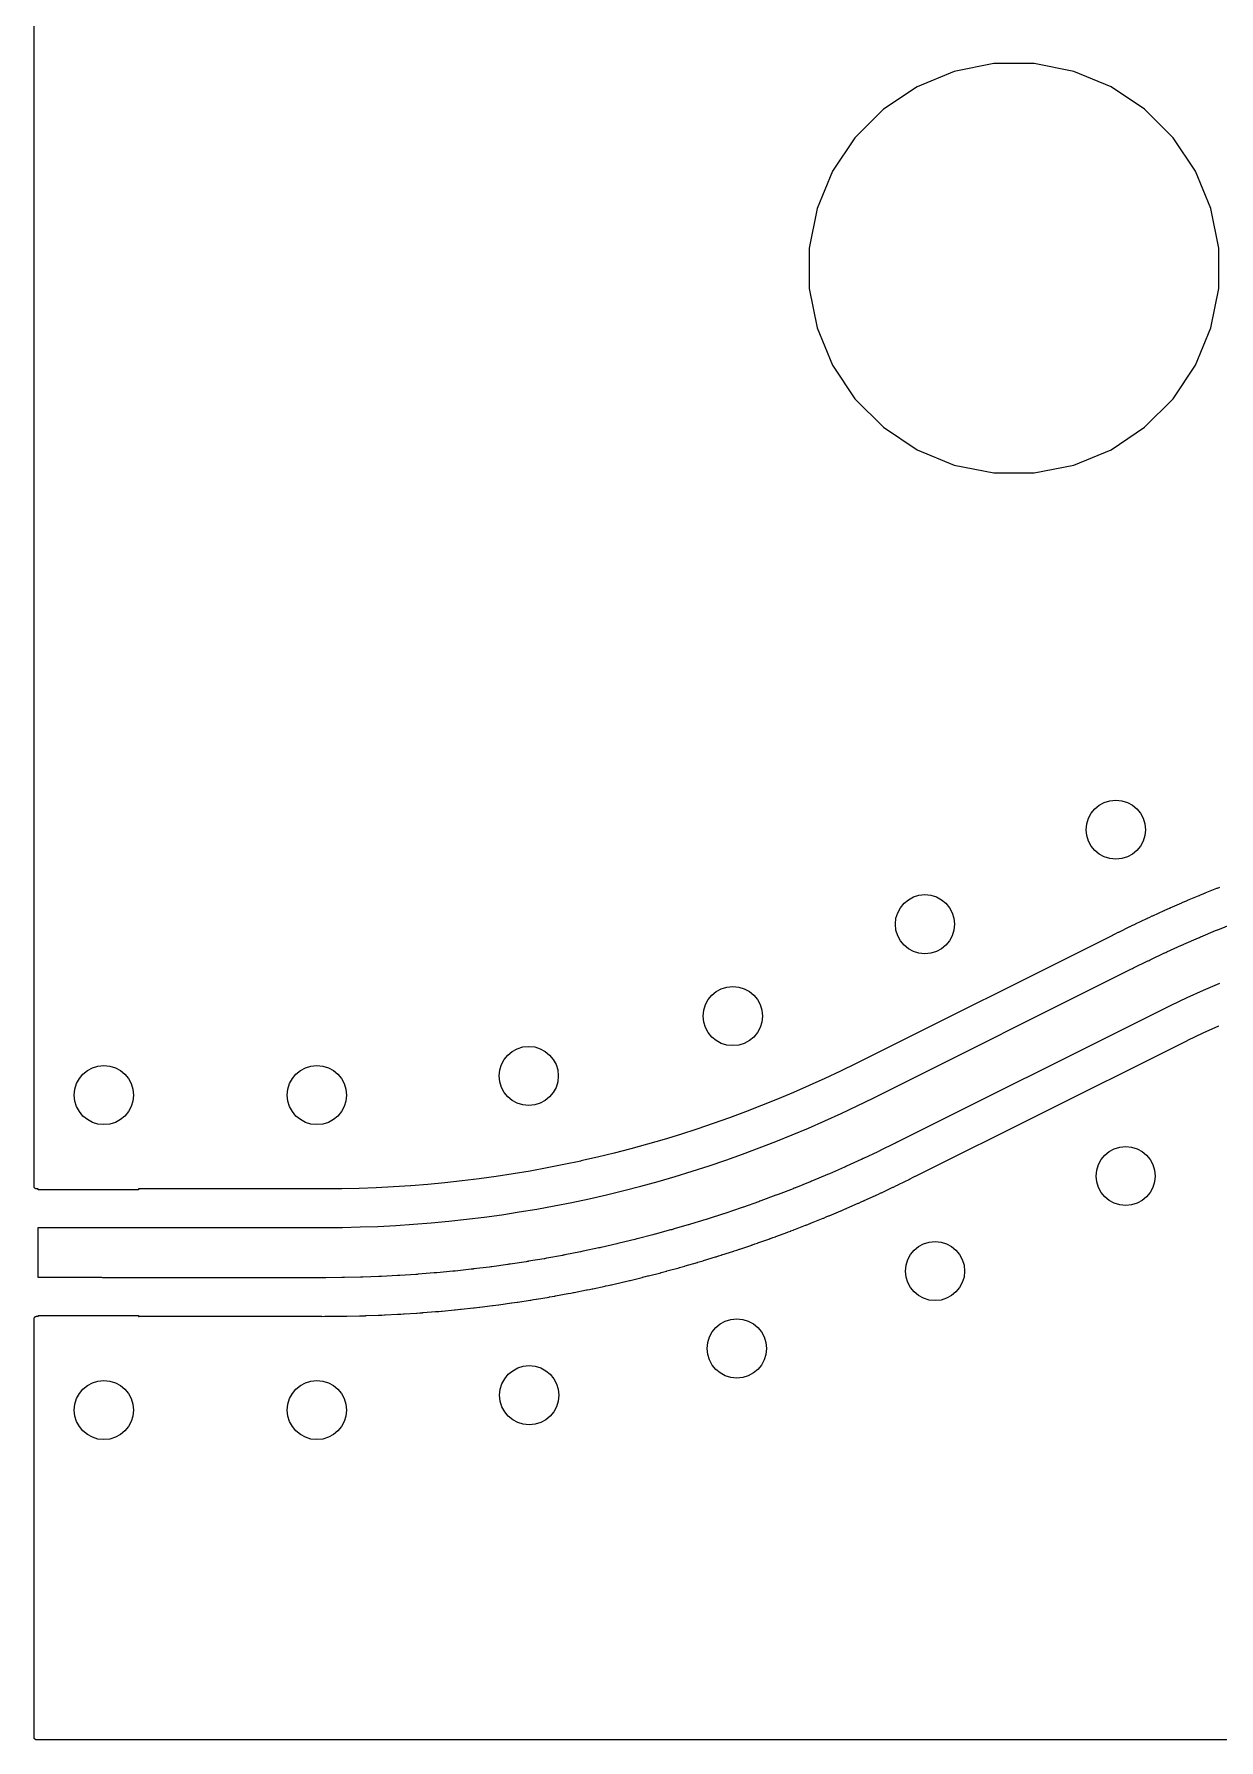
# Model space of a CAD drawing. Extents: x 5.32 to 6.5, y -3.92 to -3.33.
# Drawn here: x 5.3159 to 5.5528, y -3.9163 to -3.5752 of the extents above; entities that cross this region are included whole.
import ezdxf

# ---------------------------------------------------------------- set-up
doc = ezdxf.new("R2010")
doc.units = 0
doc.header["$MEASUREMENT"] = 0
doc.layers.add('BLACK', color=7, linetype='CONTINUOUS')

msp = doc.modelspace()

# ---------------------------------------------------------------- linework, layer by layer
at = {"layer": 'BLACK', "linetype": 'CONTINUOUS'}
for p, q in [((5.31594, -3.80567), (5.31594, -3.43842)), ((5.50778, -3.58111), (5.49987, -3.58268)), ((5.51584, -3.58111), (5.50778, -3.58111)), ((5.52375, -3.58268), (5.51584, -3.58111)), ((5.49987, -3.58268), (5.49242, -3.58577)), ((5.5312, -3.58577), (5.52375, -3.58268)), ((5.49242, -3.58577), (5.48571, -3.59025)), ((5.53791, -3.59025), (5.5312, -3.58577)), ((5.48571, -3.59025), (5.48001, -3.59595)), ((5.54361, -3.59595), (5.53791, -3.59025)), ((5.48001, -3.59595), (5.47553, -3.60265)), ((5.54809, -3.60265), (5.54361, -3.59595)), ((5.47553, -3.60265), (5.47244, -3.61011)), ((5.55118, -3.61011), (5.54809, -3.60265)), ((5.47244, -3.61011), (5.47087, -3.61801)), ((5.55275, -3.61801), (5.55118, -3.61011)), ((5.47087, -3.61801), (5.47087, -3.62608)), ((5.55275, -3.62608), (5.55275, -3.61801)), ((5.47087, -3.62608), (5.47244, -3.63399)), ((5.55118, -3.63399), (5.55275, -3.62608)), ((5.47244, -3.63399), (5.47553, -3.64144)), ((5.54809, -3.64144), (5.55118, -3.63399)), ((5.47553, -3.64144), (5.48001, -3.64815)), ((5.54361, -3.64815), (5.54809, -3.64144)), ((5.48001, -3.64815), (5.48571, -3.65385)), ((5.53791, -3.65385), (5.54361, -3.64815)), ((5.48571, -3.65385), (5.49242, -3.65833)), ((5.5312, -3.65833), (5.53791, -3.65385)), ((5.49242, -3.65833), (5.49987, -3.66142)), ((5.52375, -3.66142), (5.5312, -3.65833)), ((5.49987, -3.66142), (5.50778, -3.66299)), ((5.50778, -3.66299), (5.51584, -3.66299)), ((5.51584, -3.66299), (5.52375, -3.66142)), ((5.54585, -3.74876), (5.54536, -3.74897)), ((5.54586, -3.74876), (5.54585, -3.74876)), ((5.54585, -3.74876), (5.54585, -3.74876)), ((5.54634, -3.74855), (5.54586, -3.74876)), ((5.54641, -3.74852), (5.54634, -3.74855)), ((5.54642, -3.74852), (5.54641, -3.74852)), ((5.54644, -3.74851), (5.54642, -3.74852)), ((5.54645, -3.74851), (5.54644, -3.74851)), ((5.54877, -3.74753), (5.54645, -3.74851)), ((5.54878, -3.74752), (5.54877, -3.74753)), ((5.5488, -3.74752), (5.54878, -3.74752)), ((5.54881, -3.74752), (5.5488, -3.74752)), ((5.54887, -3.74748), (5.54881, -3.74752)), ((5.54936, -3.74728), (5.54887, -3.74748)), ((5.54937, -3.74728), (5.54936, -3.74728)), ((5.54936, -3.74728), (5.54936, -3.74728)), ((5.54936, -3.74728), (5.54936, -3.74728)), ((5.54986, -3.74708), (5.54937, -3.74728)), ((5.54992, -3.74705), (5.54986, -3.74708)), ((5.54994, -3.74705), (5.54992, -3.74705)), ((5.54996, -3.74704), (5.54994, -3.74705)), ((5.5523, -3.7461), (5.54996, -3.74704)), ((5.54996, -3.74704), (5.54996, -3.74704)), ((5.55231, -3.74609), (5.5523, -3.7461)), ((5.55233, -3.74608), (5.55231, -3.74609)), ((5.5524, -3.74605), (5.55233, -3.74608)), ((5.55233, -3.74608), (5.55233, -3.74608)), ((5.55289, -3.74586), (5.5524, -3.74605)), ((5.53831, -3.75214), (5.53604, -3.75322)), ((5.53833, -3.75214), (5.53831, -3.75214)), ((5.53834, -3.75213), (5.53833, -3.75214)), ((5.53835, -3.75213), (5.53834, -3.75213)), ((5.53841, -3.75209), (5.53835, -3.75213)), ((5.5389, -3.75187), (5.53841, -3.75209)), ((5.53938, -3.75164), (5.5389, -3.75187)), ((5.5389, -3.75187), (5.5389, -3.75187)), ((5.5389, -3.75187), (5.5389, -3.75187)), ((5.5389, -3.75187), (5.5389, -3.75187)), ((5.53945, -3.75162), (5.53938, -3.75164)), ((5.53946, -3.75161), (5.53945, -3.75162)), ((5.53948, -3.7516), (5.53946, -3.75161)), ((5.53949, -3.7516), (5.53948, -3.7516)), ((5.54178, -3.75056), (5.53949, -3.7516)), ((5.54179, -3.75055), (5.54178, -3.75056)), ((5.54181, -3.75054), (5.54179, -3.75055)), ((5.54188, -3.7505), (5.54181, -3.75054)), ((5.54181, -3.75054), (5.54181, -3.75054)), ((5.54236, -3.75029), (5.54188, -3.7505)), ((5.54237, -3.75029), (5.54236, -3.75029)), ((5.54236, -3.75029), (5.54236, -3.75029)), ((5.54236, -3.75029), (5.54236, -3.75029)), ((5.54285, -3.75007), (5.54237, -3.75029)), ((5.54292, -3.75005), (5.54285, -3.75007)), ((5.54293, -3.75004), (5.54292, -3.75005)), ((5.54295, -3.75003), (5.54293, -3.75004)), ((5.54296, -3.75003), (5.54295, -3.75003)), ((5.54526, -3.74902), (5.54296, -3.75003)), ((5.54528, -3.74901), (5.54526, -3.74902)), ((5.54529, -3.749), (5.54528, -3.74901)), ((5.5453, -3.749), (5.54529, -3.749)), ((5.54536, -3.74897), (5.5453, -3.749)), ((5.5315, -3.75545), (5.48024, -3.78107)), ((5.53151, -3.75544), (5.5315, -3.75545)), ((5.53153, -3.75543), (5.53151, -3.75544)), ((5.53154, -3.75542), (5.53153, -3.75543)), ((5.53156, -3.75541), (5.53154, -3.75542)), ((5.53207, -3.75516), (5.53156, -3.75541)), ((5.53208, -3.75516), (5.53207, -3.75516)), ((5.53207, -3.75516), (5.53207, -3.75516)), ((5.53259, -3.7549), (5.53208, -3.75516)), ((5.53262, -3.75489), (5.53259, -3.7549)), ((5.53263, -3.75488), (5.53262, -3.75489)), ((5.53265, -3.75487), (5.53263, -3.75488)), ((5.53266, -3.75487), (5.53265, -3.75487)), ((5.53487, -3.75378), (5.53266, -3.75487)), ((5.53489, -3.75377), (5.53487, -3.75378)), ((5.5349, -3.75377), (5.53489, -3.75377)), ((5.53491, -3.75376), (5.5349, -3.75377)), ((5.53497, -3.75372), (5.53491, -3.75376)), ((5.53545, -3.7535), (5.53497, -3.75372)), ((5.53546, -3.7535), (5.53545, -3.7535)), ((5.53545, -3.7535), (5.53545, -3.7535)), ((5.53545, -3.7535), (5.53545, -3.7535)), ((5.53593, -3.75326), (5.53546, -3.7535)), ((5.536, -3.75324), (5.53593, -3.75326)), ((5.53602, -3.75323), (5.536, -3.75324)), ((5.53603, -3.75322), (5.53602, -3.75323)), ((5.53604, -3.75322), (5.53603, -3.75322)), ((5.54912, -3.75576), (5.55208, -3.75451)), ((5.55208, -3.75451), (5.55211, -3.7545)), ((5.55211, -3.7545), (5.5523, -3.75442)), ((5.5523, -3.75442), (5.5525, -3.75433)), ((5.5525, -3.75433), (5.55253, -3.75432)), ((5.55253, -3.75432), (5.55551, -3.75312)), ((5.53903, -3.76034), (5.54192, -3.75897)), ((5.54192, -3.75897), (5.54196, -3.75895)), ((5.54196, -3.75895), (5.54215, -3.75887)), ((5.54215, -3.75887), (5.54234, -3.75878)), ((5.54234, -3.75878), (5.54237, -3.75877)), ((5.54237, -3.75877), (5.54529, -3.75744)), ((5.54529, -3.75744), (5.54532, -3.75742)), ((5.54532, -3.75742), (5.54551, -3.75733)), ((5.54551, -3.75733), (5.5457, -3.75725)), ((5.5457, -3.75725), (5.54574, -3.75724)), ((5.54574, -3.75724), (5.54867, -3.75595)), ((5.54867, -3.75595), (5.5487, -3.75593)), ((5.5487, -3.75593), (5.5489, -3.75585)), ((5.5489, -3.75585), (5.54909, -3.75577)), ((5.54909, -3.75577), (5.54912, -3.75576)), ((5.48366, -3.78799), (5.53528, -3.76218)), ((5.53528, -3.76218), (5.5353, -3.76217)), ((5.5353, -3.76217), (5.5355, -3.76207)), ((5.5355, -3.76207), (5.53571, -3.76197)), ((5.53571, -3.76197), (5.53572, -3.76196)), ((5.53572, -3.76196), (5.53858, -3.76056)), ((5.53858, -3.76056), (5.53861, -3.76054)), ((5.53861, -3.76054), (5.5388, -3.76045)), ((5.5388, -3.76045), (5.53899, -3.76036)), ((5.53899, -3.76036), (5.53903, -3.76034)), ((5.55286, -3.76508), (5.54961, -3.7665)), ((5.54637, -3.76797), (5.54316, -3.76949)), ((5.54961, -3.7665), (5.54637, -3.76797)), ((5.53996, -3.77106), (5.48834, -3.79688)), ((5.54316, -3.76949), (5.53996, -3.77106)), ((5.54652, -3.77644), (5.54962, -3.77497)), ((5.54962, -3.77497), (5.54963, -3.77497)), ((5.54963, -3.77497), (5.55275, -3.77355)), ((5.54963, -3.77497), (5.54963, -3.77497)), ((5.54963, -3.77497), (5.54963, -3.77497)), ((5.55275, -3.77355), (5.55276, -3.77354)), ((5.49213, -3.80361), (5.54339, -3.77798)), ((5.54339, -3.77798), (5.54651, -3.77645)), ((5.54339, -3.77798), (5.54339, -3.77798)), ((5.54339, -3.77798), (5.54339, -3.77798)), ((5.54651, -3.77645), (5.54652, -3.77644)), ((5.54652, -3.77644), (5.54652, -3.77644)), ((5.54652, -3.77644), (5.54652, -3.77644)), ((5.47711, -3.78261), (5.474, -3.78408)), ((5.48024, -3.78108), (5.47711, -3.78261)), ((5.47711, -3.78261), (5.47711, -3.78261)), ((5.47711, -3.78261), (5.47711, -3.78261)), ((5.47711, -3.78261), (5.47711, -3.78261)), ((5.48024, -3.78107), (5.48024, -3.78108)), ((5.48024, -3.78108), (5.48024, -3.78108)), ((5.47086, -3.78551), (5.46772, -3.78689)), ((5.47087, -3.78551), (5.47086, -3.78551)), ((5.47086, -3.78551), (5.47086, -3.78551)), ((5.47086, -3.78551), (5.47086, -3.78551)), ((5.474, -3.78408), (5.47087, -3.78551)), ((5.474, -3.78408), (5.474, -3.78408)), ((5.474, -3.78408), (5.474, -3.78408)), ((5.474, -3.78408), (5.474, -3.78408)), ((5.46135, -3.78951), (5.45815, -3.79075)), ((5.46136, -3.78951), (5.46135, -3.78951)), ((5.46135, -3.78951), (5.46135, -3.78951)), ((5.46454, -3.78823), (5.46136, -3.78951)), ((5.46455, -3.78822), (5.46454, -3.78823)), ((5.46454, -3.78823), (5.46454, -3.78823)), ((5.46771, -3.78689), (5.46455, -3.78822)), ((5.46772, -3.78689), (5.46771, -3.78689)), ((5.46771, -3.78689), (5.46771, -3.78689)), ((5.46771, -3.78689), (5.46771, -3.78689)), ((5.47725, -3.79108), (5.48046, -3.78956)), ((5.48046, -3.78956), (5.48366, -3.78799)), ((5.45168, -3.7931), (5.44842, -3.7942)), ((5.45169, -3.7931), (5.45168, -3.7931)), ((5.45168, -3.7931), (5.45168, -3.7931)), ((5.45168, -3.7931), (5.45168, -3.7931)), ((5.45492, -3.79195), (5.45169, -3.7931)), ((5.45493, -3.79195), (5.45492, -3.79195)), ((5.45492, -3.79195), (5.45492, -3.79195)), ((5.45492, -3.79195), (5.45492, -3.79195)), ((5.45815, -3.79076), (5.45493, -3.79195)), ((5.45815, -3.79075), (5.45815, -3.79076)), ((5.45815, -3.79076), (5.45815, -3.79076)), ((5.45815, -3.79076), (5.45815, -3.79076)), ((5.47076, -3.79398), (5.47401, -3.79255)), ((5.47401, -3.79255), (5.47725, -3.79108)), ((5.44185, -3.79626), (5.43856, -3.79722)), ((5.44186, -3.79626), (5.44185, -3.79626)), ((5.44185, -3.79626), (5.44185, -3.79626)), ((5.44515, -3.79526), (5.44186, -3.79626)), ((5.44842, -3.7942), (5.44515, -3.79525)), ((5.44515, -3.79525), (5.44515, -3.79526)), ((5.44515, -3.79526), (5.44515, -3.79526)), ((5.44515, -3.79526), (5.44515, -3.79526)), ((5.44842, -3.7942), (5.44842, -3.7942)), ((5.46419, -3.79669), (5.46749, -3.79536)), ((5.46749, -3.79536), (5.47076, -3.79398)), ((5.42856, -3.79981), (5.42522, -3.80057)), ((5.42857, -3.79981), (5.42856, -3.79981)), ((5.42856, -3.79981), (5.42856, -3.79981)), ((5.42856, -3.79981), (5.42856, -3.79981)), ((5.4319, -3.799), (5.42857, -3.79981)), ((5.43191, -3.79899), (5.4319, -3.799)), ((5.4319, -3.799), (5.4319, -3.799)), ((5.4319, -3.799), (5.4319, -3.799)), ((5.43523, -3.79813), (5.43191, -3.79899)), ((5.43524, -3.79813), (5.43523, -3.79813)), ((5.43855, -3.79722), (5.43524, -3.79813)), ((5.43524, -3.79813), (5.43524, -3.79813)), ((5.43524, -3.79813), (5.43524, -3.79813)), ((5.43856, -3.79722), (5.43855, -3.79722)), ((5.43855, -3.79722), (5.43855, -3.79722)), ((5.4542, -3.80039), (5.45755, -3.7992)), ((5.45755, -3.7992), (5.46088, -3.79797)), ((5.46088, -3.79797), (5.46419, -3.79669)), ((5.48459, -3.79871), (5.4817, -3.80008)), ((5.48463, -3.7987), (5.48459, -3.79871)), ((5.48482, -3.79861), (5.48463, -3.7987)), ((5.48501, -3.79852), (5.48482, -3.79861)), ((5.48504, -3.7985), (5.48501, -3.79852)), ((5.4879, -3.79709), (5.48504, -3.7985)), ((5.48792, -3.79709), (5.4879, -3.79709)), ((5.48812, -3.79699), (5.48792, -3.79709)), ((5.48832, -3.79688), (5.48812, -3.79699)), ((5.48834, -3.79688), (5.48832, -3.79688)), ((5.41169, -3.80315), (5.4083, -3.80367)), ((5.4117, -3.80315), (5.41169, -3.80315)), ((5.41169, -3.80315), (5.41169, -3.80315)), ((5.41169, -3.80315), (5.41169, -3.80315)), ((5.41509, -3.80258), (5.4117, -3.80315)), ((5.41847, -3.80196), (5.41509, -3.80258)), ((5.41509, -3.80258), (5.41509, -3.80258)), ((5.41509, -3.80258), (5.41509, -3.80258)), ((5.41509, -3.80258), (5.41509, -3.80258)), ((5.42184, -3.80129), (5.41847, -3.80196)), ((5.41847, -3.80196), (5.41847, -3.80196)), ((5.41847, -3.80196), (5.41847, -3.80196)), ((5.41847, -3.80196), (5.41847, -3.80196)), ((5.42185, -3.80129), (5.42184, -3.80129)), ((5.42184, -3.80129), (5.42184, -3.80129)), ((5.42184, -3.80129), (5.42184, -3.80129)), ((5.42521, -3.80058), (5.42185, -3.80129)), ((5.42522, -3.80057), (5.42521, -3.80058)), ((5.42521, -3.80058), (5.42521, -3.80058)), ((5.42521, -3.80058), (5.42521, -3.80058)), ((5.44406, -3.80366), (5.44746, -3.80262)), ((5.44746, -3.80262), (5.45084, -3.80153)), ((5.45084, -3.80153), (5.4542, -3.80039)), ((5.4745, -3.8033), (5.47154, -3.80454)), ((5.47453, -3.80329), (5.4745, -3.8033)), ((5.47472, -3.8032), (5.47453, -3.80329)), ((5.47492, -3.80312), (5.47472, -3.8032)), ((5.47495, -3.80311), (5.47492, -3.80312)), ((5.47789, -3.80182), (5.47495, -3.80311)), ((5.47792, -3.80181), (5.47789, -3.80182)), ((5.47811, -3.80172), (5.47792, -3.80181)), ((5.4783, -3.80164), (5.47811, -3.80172)), ((5.47833, -3.80162), (5.4783, -3.80164)), ((5.48125, -3.80029), (5.47833, -3.80162)), ((5.48129, -3.80028), (5.48125, -3.80029)), ((5.48148, -3.80019), (5.48129, -3.80028)), ((5.48167, -3.8001), (5.48148, -3.80019)), ((5.4817, -3.80008), (5.48167, -3.8001)), ((5.31595, -3.8057), (5.31594, -3.80567)), ((5.31595, -3.80572), (5.31595, -3.8057)), ((5.31595, -3.80574), (5.31595, -3.80572)), ((5.31595, -3.80577), (5.31595, -3.80574)), ((5.31596, -3.80579), (5.31595, -3.80577)), ((5.31597, -3.80581), (5.31596, -3.80579)), ((5.31598, -3.80584), (5.31597, -3.80581)), ((5.31598, -3.80586), (5.31598, -3.80584)), ((5.31599, -3.80588), (5.31598, -3.80586)), ((5.316, -3.80591), (5.31599, -3.80588)), ((5.31602, -3.80593), (5.316, -3.80591)), ((5.31603, -3.80595), (5.31602, -3.80593)), ((5.31604, -3.80597), (5.31603, -3.80595)), ((5.31606, -3.80599), (5.31604, -3.80597)), ((5.31607, -3.80601), (5.31606, -3.80599)), ((5.31609, -3.80603), (5.31607, -3.80601)), ((5.31611, -3.80604), (5.31609, -3.80603)), ((5.31612, -3.80606), (5.31611, -3.80604)), ((5.31615, -3.80607), (5.31612, -3.80606)), ((5.31617, -3.80609), (5.31615, -3.80607)), ((5.31619, -3.8061), (5.31617, -3.80609)), ((5.3162, -3.80611), (5.31619, -3.8061)), ((5.31623, -3.80612), (5.3162, -3.80611)), ((5.31625, -3.80613), (5.31623, -3.80612)), ((5.31627, -3.80614), (5.31625, -3.80613)), ((5.31629, -3.80615), (5.31627, -3.80614)), ((5.31632, -3.80616), (5.31629, -3.80615)), ((5.31634, -3.80616), (5.31632, -3.80616)), ((5.31637, -3.80617), (5.31634, -3.80616)), ((5.31639, -3.80617), (5.31637, -3.80617)), ((5.31642, -3.80617), (5.31639, -3.80617)), ((5.31644, -3.80617), (5.31642, -3.80617)), ((5.31646, -3.80617), (5.31644, -3.80617)), ((5.31649, -3.80617), (5.31646, -3.80617)), ((5.31677, -3.80614), (5.31649, -3.80617)), ((5.31649, -3.80617), (5.31649, -3.80617)), ((5.31677, -3.80634), (5.31677, -3.80614)), ((5.33677, -3.80634), (5.31677, -3.80634)), ((5.33693, -3.80616), (5.33677, -3.80614)), ((5.33677, -3.80614), (5.33677, -3.80634)), ((5.33695, -3.80616), (5.33693, -3.80616)), ((5.33697, -3.80616), (5.33695, -3.80616)), ((5.33698, -3.80616), (5.33697, -3.80616)), ((5.37398, -3.80616), (5.33698, -3.80616)), ((5.37745, -3.80614), (5.37398, -3.80616)), ((5.37746, -3.80614), (5.37745, -3.80614)), ((5.37745, -3.80614), (5.37745, -3.80614)), ((5.38089, -3.80606), (5.37746, -3.80614)), ((5.3809, -3.80606), (5.38089, -3.80606)), ((5.38089, -3.80606), (5.38089, -3.80606)), ((5.38433, -3.80594), (5.3809, -3.80606)), ((5.38434, -3.80594), (5.38433, -3.80594)), ((5.38433, -3.80594), (5.38433, -3.80594)), ((5.38776, -3.80576), (5.38434, -3.80594)), ((5.38777, -3.80576), (5.38776, -3.80576)), ((5.38776, -3.80576), (5.38776, -3.80576)), ((5.3912, -3.80554), (5.38777, -3.80576)), ((5.39121, -3.80554), (5.3912, -3.80554)), ((5.3912, -3.80554), (5.3912, -3.80554)), ((5.39463, -3.80526), (5.39121, -3.80554)), ((5.39464, -3.80526), (5.39463, -3.80526)), ((5.39463, -3.80526), (5.39463, -3.80526)), ((5.39463, -3.80526), (5.39463, -3.80526)), ((5.39805, -3.80494), (5.39464, -3.80526)), ((5.39806, -3.80494), (5.39805, -3.80494)), ((5.39805, -3.80494), (5.39805, -3.80494)), ((5.39805, -3.80494), (5.39805, -3.80494)), ((5.40147, -3.80457), (5.39806, -3.80494)), ((5.40148, -3.80457), (5.40147, -3.80457)), ((5.40147, -3.80457), (5.40147, -3.80457)), ((5.40489, -3.80415), (5.40148, -3.80457)), ((5.40829, -3.80367), (5.40489, -3.80414)), ((5.40489, -3.80414), (5.40489, -3.80415)), ((5.40489, -3.80415), (5.40489, -3.80415)), ((5.40489, -3.80415), (5.40489, -3.80415)), ((5.4083, -3.80367), (5.40829, -3.80367)), ((5.40829, -3.80367), (5.40829, -3.80367)), ((5.40829, -3.80367), (5.40829, -3.80367)), ((5.43034, -3.80732), (5.43379, -3.80648)), ((5.43379, -3.80648), (5.43723, -3.80559)), ((5.43723, -3.80559), (5.44065, -3.80465)), ((5.44065, -3.80465), (5.44406, -3.80366)), ((5.46766, -3.80611), (5.46467, -3.80727)), ((5.46769, -3.8061), (5.46766, -3.80611)), ((5.46789, -3.80602), (5.46769, -3.8061)), ((5.46808, -3.80595), (5.46789, -3.80602)), ((5.46812, -3.80593), (5.46808, -3.80595)), ((5.47109, -3.80473), (5.46812, -3.80593)), ((5.47112, -3.80472), (5.47109, -3.80473)), ((5.47132, -3.80464), (5.47112, -3.80472)), ((5.47151, -3.80456), (5.47132, -3.80464)), ((5.47154, -3.80454), (5.47151, -3.80456)), ((5.48531, -3.80691), (5.48758, -3.80583)), ((5.48758, -3.80583), (5.48759, -3.80583)), ((5.48759, -3.80583), (5.48761, -3.80583)), ((5.48761, -3.80583), (5.48762, -3.80582)), ((5.48762, -3.80582), (5.48769, -3.80579)), ((5.48769, -3.80579), (5.48817, -3.80556)), ((5.48817, -3.80556), (5.48865, -3.80533)), ((5.48817, -3.80556), (5.48817, -3.80556)), ((5.48817, -3.80556), (5.48817, -3.80556)), ((5.48817, -3.80556), (5.48817, -3.80556)), ((5.48865, -3.80533), (5.48871, -3.80529)), ((5.48871, -3.80529), (5.48872, -3.80529)), ((5.48872, -3.80529), (5.48873, -3.80528)), ((5.48873, -3.80528), (5.48875, -3.80527)), ((5.48875, -3.80527), (5.49096, -3.80419)), ((5.49096, -3.80419), (5.49097, -3.80418)), ((5.49097, -3.80418), (5.49099, -3.80418)), ((5.49099, -3.80418), (5.49101, -3.80417)), ((5.49101, -3.80417), (5.49103, -3.80416)), ((5.49103, -3.80416), (5.49154, -3.8039)), ((5.49154, -3.8039), (5.49207, -3.80364)), ((5.49154, -3.8039), (5.49154, -3.8039)), ((5.49154, -3.8039), (5.49154, -3.8039)), ((5.49207, -3.80364), (5.49209, -3.80363)), ((5.49209, -3.80363), (5.49211, -3.80362)), ((5.49209, -3.80363), (5.49209, -3.80363)), ((5.49211, -3.80362), (5.49213, -3.80361)), ((5.41292, -3.81077), (5.41642, -3.81018)), ((5.41642, -3.81018), (5.41992, -3.80954)), ((5.41992, -3.80954), (5.4234, -3.80885)), ((5.4234, -3.80885), (5.42688, -3.80811)), ((5.42688, -3.80811), (5.43034, -3.80732)), ((5.45726, -3.80996), (5.45422, -3.81098)), ((5.45729, -3.80995), (5.45726, -3.80996)), ((5.45749, -3.80988), (5.45729, -3.80995)), ((5.45769, -3.80981), (5.45749, -3.80988)), ((5.45772, -3.8098), (5.45769, -3.80981)), ((5.46074, -3.80873), (5.45772, -3.8098)), ((5.46078, -3.80872), (5.46074, -3.80873)), ((5.46097, -3.80864), (5.46078, -3.80872)), ((5.46117, -3.80857), (5.46097, -3.80864)), ((5.4612, -3.80856), (5.46117, -3.80857)), ((5.46421, -3.80744), (5.4612, -3.80856)), ((5.46424, -3.80743), (5.46421, -3.80744)), ((5.46444, -3.80736), (5.46424, -3.80743)), ((5.46464, -3.80729), (5.46444, -3.80736)), ((5.46467, -3.80727), (5.46464, -3.80729)), ((5.47777, -3.81029), (5.47826, -3.81009)), ((5.47826, -3.81009), (5.47832, -3.81005)), ((5.47832, -3.81005), (5.47833, -3.81005)), ((5.47833, -3.81005), (5.47835, -3.81004)), ((5.47835, -3.81004), (5.47836, -3.81004)), ((5.47836, -3.81004), (5.48067, -3.80903)), ((5.48067, -3.80903), (5.48067, -3.80902)), ((5.48067, -3.80902), (5.48069, -3.80902)), ((5.48069, -3.80902), (5.48071, -3.80901)), ((5.48071, -3.80901), (5.48077, -3.80899)), ((5.48077, -3.80899), (5.48126, -3.80877)), ((5.48126, -3.80876), (5.48175, -3.80855)), ((5.48126, -3.80877), (5.48126, -3.80876)), ((5.48126, -3.80876), (5.48126, -3.80876)), ((5.48126, -3.80876), (5.48126, -3.80876)), ((5.48175, -3.80855), (5.48181, -3.80852)), ((5.48181, -3.80852), (5.48182, -3.80851)), ((5.48182, -3.80851), (5.48183, -3.80851)), ((5.48183, -3.80851), (5.48185, -3.8085)), ((5.48185, -3.8085), (5.48414, -3.80746)), ((5.48414, -3.80746), (5.48414, -3.80745)), ((5.48414, -3.80745), (5.48416, -3.80745)), ((5.48416, -3.80745), (5.48418, -3.80744)), ((5.48418, -3.80744), (5.48424, -3.80742)), ((5.48424, -3.80742), (5.48472, -3.80719)), ((5.48472, -3.80719), (5.48473, -3.80719)), ((5.48473, -3.80718), (5.48521, -3.80697)), ((5.48473, -3.80719), (5.48473, -3.80718)), ((5.48521, -3.80697), (5.48527, -3.80693)), ((5.48527, -3.80693), (5.48528, -3.80693)), ((5.48528, -3.80693), (5.48529, -3.80692)), ((5.48529, -3.80692), (5.48531, -3.80691)), ((5.38112, -3.81377), (5.38467, -3.81365)), ((5.38467, -3.81365), (5.38822, -3.81347)), ((5.38822, -3.81347), (5.39176, -3.81323)), ((5.39176, -3.81323), (5.3953, -3.81295)), ((5.3953, -3.81295), (5.39884, -3.81262)), ((5.39884, -3.81262), (5.40237, -3.81223)), ((5.40237, -3.81223), (5.40589, -3.8118)), ((5.40589, -3.8118), (5.40941, -3.81131)), ((5.40941, -3.81131), (5.41292, -3.81077)), ((5.4467, -3.81335), (5.44362, -3.81424)), ((5.44673, -3.81334), (5.4467, -3.81335)), ((5.44693, -3.81328), (5.44673, -3.81334)), ((5.44713, -3.81322), (5.44693, -3.81328)), ((5.44717, -3.81321), (5.44713, -3.81322)), ((5.45023, -3.81227), (5.44717, -3.81321)), ((5.45027, -3.81226), (5.45023, -3.81227)), ((5.45047, -3.8122), (5.45027, -3.81226)), ((5.45067, -3.81213), (5.45047, -3.8122)), ((5.4507, -3.81212), (5.45067, -3.81213)), ((5.45375, -3.81114), (5.4507, -3.81212)), ((5.45379, -3.81113), (5.45375, -3.81114)), ((5.45399, -3.81106), (5.45379, -3.81113)), ((5.45419, -3.811), (5.45399, -3.81106)), ((5.45422, -3.81098), (5.45419, -3.811)), ((5.46778, -3.81434), (5.47012, -3.81343)), ((5.47012, -3.81343), (5.47013, -3.81343)), ((5.47013, -3.81343), (5.47015, -3.81343)), ((5.47015, -3.81343), (5.47016, -3.81342)), ((5.47016, -3.81342), (5.47023, -3.8134)), ((5.47023, -3.8134), (5.47072, -3.8132)), ((5.47072, -3.8132), (5.47073, -3.8132)), ((5.47073, -3.8132), (5.47122, -3.81301)), ((5.47073, -3.8132), (5.47073, -3.8132)), ((5.47122, -3.81301), (5.47129, -3.81297)), ((5.47129, -3.81297), (5.47129, -3.81297)), ((5.47129, -3.81297), (5.47131, -3.81297)), ((5.47131, -3.81297), (5.47133, -3.81296)), ((5.47133, -3.81296), (5.47366, -3.81201)), ((5.47366, -3.81201), (5.47367, -3.81201)), ((5.47367, -3.81201), (5.47368, -3.81201)), ((5.47368, -3.81201), (5.4737, -3.812)), ((5.4737, -3.812), (5.47377, -3.81198)), ((5.47377, -3.81198), (5.47426, -3.81177)), ((5.47426, -3.81177), (5.47475, -3.81157)), ((5.47426, -3.81177), (5.47426, -3.81177)), ((5.47426, -3.81177), (5.47426, -3.81177)), ((5.47426, -3.81177), (5.47426, -3.81177)), ((5.47475, -3.81157), (5.47482, -3.81154)), ((5.47482, -3.81154), (5.47484, -3.81153)), ((5.47482, -3.81154), (5.47482, -3.81154)), ((5.47484, -3.81153), (5.47485, -3.81152)), ((5.47485, -3.81152), (5.47717, -3.81055)), ((5.47717, -3.81055), (5.47718, -3.81054)), ((5.47718, -3.81054), (5.4772, -3.81054)), ((5.4772, -3.81054), (5.47721, -3.81053)), ((5.47721, -3.81053), (5.47728, -3.81051)), ((5.47728, -3.81051), (5.47777, -3.8103)), ((5.47777, -3.8103), (5.47777, -3.81029)), ((5.47777, -3.81029), (5.47777, -3.81029)), ((5.31677, -3.8239), (5.31677, -3.8139)), ((5.31677, -3.8139), (5.32944, -3.8139)), ((5.32944, -3.8139), (5.32964, -3.81388)), ((5.32964, -3.81388), (5.374, -3.81388)), ((5.374, -3.81388), (5.37757, -3.81385)), ((5.37757, -3.81385), (5.38112, -3.81377)), ((5.43285, -3.81704), (5.43264, -3.81709)), ((5.43288, -3.81703), (5.43285, -3.81704)), ((5.436, -3.81627), (5.43288, -3.81703)), ((5.43603, -3.81627), (5.436, -3.81627)), ((5.43624, -3.81622), (5.43603, -3.81627)), ((5.43644, -3.81617), (5.43624, -3.81622)), ((5.43647, -3.81615), (5.43644, -3.81617)), ((5.43958, -3.81535), (5.43647, -3.81615)), ((5.43961, -3.81534), (5.43958, -3.81535)), ((5.43982, -3.81529), (5.43961, -3.81534)), ((5.44002, -3.81524), (5.43982, -3.81529)), ((5.44005, -3.81522), (5.44002, -3.81524)), ((5.44314, -3.81437), (5.44005, -3.81522)), ((5.44318, -3.81437), (5.44314, -3.81437)), ((5.44338, -3.81431), (5.44318, -3.81437)), ((5.44358, -3.81425), (5.44338, -3.81431)), ((5.44362, -3.81424), (5.44358, -3.81425)), ((5.46002, -3.81717), (5.46052, -3.817)), ((5.46052, -3.817), (5.46058, -3.81697)), ((5.46058, -3.81697), (5.46059, -3.81697)), ((5.46059, -3.81697), (5.46061, -3.81696)), ((5.46061, -3.81696), (5.46062, -3.81696)), ((5.46062, -3.81696), (5.46299, -3.81611)), ((5.46299, -3.81611), (5.463, -3.81611)), ((5.463, -3.81611), (5.46302, -3.81611)), ((5.46302, -3.81611), (5.46303, -3.8161)), ((5.46303, -3.8161), (5.4631, -3.81608)), ((5.4631, -3.81608), (5.4636, -3.8159)), ((5.4636, -3.8159), (5.46361, -3.8159)), ((5.46361, -3.8159), (5.46411, -3.81572)), ((5.46361, -3.8159), (5.46361, -3.8159)), ((5.46361, -3.8159), (5.46361, -3.8159)), ((5.46411, -3.81572), (5.46417, -3.81569)), ((5.46417, -3.81569), (5.46418, -3.81569)), ((5.46418, -3.81569), (5.46419, -3.81568)), ((5.46419, -3.81568), (5.46421, -3.81567)), ((5.46421, -3.81567), (5.46657, -3.8148)), ((5.46657, -3.8148), (5.46658, -3.8148)), ((5.46658, -3.8148), (5.46659, -3.81479)), ((5.46659, -3.81479), (5.46661, -3.81479)), ((5.46661, -3.81479), (5.46668, -3.81477)), ((5.46668, -3.81477), (5.46717, -3.81458)), ((5.46717, -3.81458), (5.46718, -3.81457)), ((5.46718, -3.81457), (5.46767, -3.81439)), ((5.46718, -3.81457), (5.46718, -3.81457)), ((5.46718, -3.81457), (5.46718, -3.81457)), ((5.46767, -3.81439), (5.46774, -3.81436)), ((5.46774, -3.81436), (5.46775, -3.81436)), ((5.46775, -3.81436), (5.46776, -3.81435)), ((5.46776, -3.81435), (5.46778, -3.81434)), ((5.41792, -3.82011), (5.41476, -3.82064)), ((5.41795, -3.82011), (5.41792, -3.82011)), ((5.41816, -3.82007), (5.41795, -3.82011)), ((5.41837, -3.82004), (5.41816, -3.82007)), ((5.4184, -3.82003), (5.41837, -3.82004)), ((5.42156, -3.81945), (5.4184, -3.82003)), ((5.42159, -3.81944), (5.42156, -3.81945)), ((5.4218, -3.8194), (5.42159, -3.81944)), ((5.422, -3.81937), (5.4218, -3.8194)), ((5.42204, -3.81936), (5.422, -3.81937)), ((5.42518, -3.81873), (5.42204, -3.81936)), ((5.42522, -3.81873), (5.42518, -3.81873)), ((5.42542, -3.81869), (5.42522, -3.81873)), ((5.42563, -3.81864), (5.42542, -3.81869)), ((5.42566, -3.81863), (5.42563, -3.81864)), ((5.4288, -3.81797), (5.42566, -3.81863)), ((5.42884, -3.81796), (5.4288, -3.81797)), ((5.42904, -3.81791), (5.42884, -3.81796)), ((5.42925, -3.81787), (5.42904, -3.81791)), ((5.42928, -3.81786), (5.42925, -3.81787)), ((5.4324, -3.81715), (5.42928, -3.81786)), ((5.43244, -3.81714), (5.4324, -3.81715)), ((5.43264, -3.81709), (5.43244, -3.81714)), ((5.44972, -3.8205), (5.44974, -3.82049)), ((5.44974, -3.82049), (5.44975, -3.82048)), ((5.44975, -3.82048), (5.45216, -3.81975)), ((5.45216, -3.81975), (5.45217, -3.81975)), ((5.45217, -3.81975), (5.45218, -3.81974)), ((5.45218, -3.81974), (5.4522, -3.81974)), ((5.4522, -3.81974), (5.45227, -3.81972)), ((5.45227, -3.81972), (5.45277, -3.81956)), ((5.45277, -3.81956), (5.45278, -3.81956)), ((5.45278, -3.81956), (5.45329, -3.8194)), ((5.45278, -3.81956), (5.45278, -3.81956)), ((5.45278, -3.81956), (5.45278, -3.81956)), ((5.45329, -3.8194), (5.45335, -3.81937)), ((5.45335, -3.81937), (5.45336, -3.81937)), ((5.45336, -3.81937), (5.45338, -3.81937)), ((5.45338, -3.81937), (5.45339, -3.81936)), ((5.45339, -3.81936), (5.45579, -3.81859)), ((5.45579, -3.81859), (5.4558, -3.81859)), ((5.4558, -3.81859), (5.45581, -3.81858)), ((5.45581, -3.81858), (5.45583, -3.81858)), ((5.45583, -3.81858), (5.4559, -3.81856)), ((5.4559, -3.81856), (5.4564, -3.81839)), ((5.4564, -3.81839), (5.45641, -3.81839)), ((5.45641, -3.81839), (5.45691, -3.81823)), ((5.45641, -3.81839), (5.45641, -3.81839)), ((5.45641, -3.81839), (5.45641, -3.81839)), ((5.45691, -3.81823), (5.45698, -3.8182)), ((5.45698, -3.8182), (5.457, -3.81819)), ((5.45698, -3.8182), (5.45698, -3.8182)), ((5.457, -3.81819), (5.45702, -3.81818)), ((5.45702, -3.81818), (5.4594, -3.81738)), ((5.4594, -3.81738), (5.45941, -3.81738)), ((5.45941, -3.81738), (5.45942, -3.81737)), ((5.45942, -3.81737), (5.45944, -3.81737)), ((5.45944, -3.81737), (5.45951, -3.81735)), ((5.45951, -3.81735), (5.46001, -3.81717)), ((5.46001, -3.81717), (5.46002, -3.81717)), ((5.46002, -3.81717), (5.46002, -3.81717)), ((5.46002, -3.81717), (5.46002, -3.81717)), ((5.32944, -3.8239), (5.31677, -3.8239)), ((5.32964, -3.82392), (5.32944, -3.8239)), ((5.37747, -3.82389), (5.37428, -3.82392)), ((5.3775, -3.8239), (5.37747, -3.82389)), ((5.37771, -3.82389), (5.3775, -3.8239)), ((5.37792, -3.82389), (5.37771, -3.82389)), ((5.37796, -3.82389), (5.37792, -3.82389)), ((5.38116, -3.82382), (5.37796, -3.82389)), ((5.3812, -3.82382), (5.38116, -3.82382)), ((5.38141, -3.82381), (5.3812, -3.82382)), ((5.38162, -3.82381), (5.38141, -3.82381)), ((5.38166, -3.8238), (5.38162, -3.82381)), ((5.38486, -3.82369), (5.38166, -3.8238)), ((5.38489, -3.82369), (5.38486, -3.82369)), ((5.38511, -3.82368), (5.38489, -3.82369)), ((5.38531, -3.82367), (5.38511, -3.82368)), ((5.38535, -3.82366), (5.38531, -3.82367)), ((5.38855, -3.8235), (5.38535, -3.82366)), ((5.38859, -3.8235), (5.38855, -3.8235)), ((5.3888, -3.82349), (5.38859, -3.8235)), ((5.38901, -3.82348), (5.3888, -3.82349)), ((5.38904, -3.82347), (5.38901, -3.82348)), ((5.39224, -3.82326), (5.38904, -3.82347)), ((5.39228, -3.82326), (5.39224, -3.82326)), ((5.39249, -3.82325), (5.39228, -3.82326)), ((5.3927, -3.82323), (5.39249, -3.82325)), ((5.39273, -3.82323), (5.3927, -3.82323)), ((5.39593, -3.82297), (5.39273, -3.82323)), ((5.39596, -3.82297), (5.39593, -3.82297)), ((5.39617, -3.82295), (5.39596, -3.82297)), ((5.39638, -3.82294), (5.39617, -3.82295)), ((5.39642, -3.82293), (5.39638, -3.82294)), ((5.39961, -3.82263), (5.39642, -3.82293)), ((5.39964, -3.82263), (5.39961, -3.82263)), ((5.39985, -3.82261), (5.39964, -3.82263)), ((5.40006, -3.82259), (5.39985, -3.82261)), ((5.4001, -3.82258), (5.40006, -3.82259)), ((5.40328, -3.82223), (5.4001, -3.82258)), ((5.40332, -3.82223), (5.40328, -3.82223)), ((5.40353, -3.82221), (5.40332, -3.82223)), ((5.40374, -3.82218), (5.40353, -3.82221)), ((5.40377, -3.82217), (5.40374, -3.82218)), ((5.40695, -3.82178), (5.40377, -3.82217)), ((5.40699, -3.82178), (5.40695, -3.82178)), ((5.4072, -3.82175), (5.40699, -3.82178)), ((5.40741, -3.82173), (5.4072, -3.82175)), ((5.40744, -3.82172), (5.40741, -3.82173)), ((5.41062, -3.82128), (5.40744, -3.82172)), ((5.41065, -3.82128), (5.41062, -3.82128)), ((5.41086, -3.82124), (5.41065, -3.82128)), ((5.41107, -3.82121), (5.41086, -3.82124)), ((5.4111, -3.82121), (5.41107, -3.82121)), ((5.41427, -3.82072), (5.4111, -3.82121)), ((5.41431, -3.82072), (5.41427, -3.82072)), ((5.41451, -3.82068), (5.41431, -3.82072)), ((5.41472, -3.82065), (5.41451, -3.82068)), ((5.41476, -3.82064), (5.41472, -3.82065)), ((5.43505, -3.82445), (5.43749, -3.82385)), ((5.43749, -3.82385), (5.4375, -3.82385)), ((5.4375, -3.82385), (5.43751, -3.82385)), ((5.43751, -3.82385), (5.43753, -3.82384)), ((5.43753, -3.82384), (5.4376, -3.82383)), ((5.4376, -3.82383), (5.43811, -3.8237)), ((5.43811, -3.8237), (5.43812, -3.8237)), ((5.43812, -3.8237), (5.43864, -3.82357)), ((5.43812, -3.8237), (5.43812, -3.8237)), ((5.43864, -3.82357), (5.4387, -3.82355)), ((5.4387, -3.82355), (5.43871, -3.82355)), ((5.43871, -3.82355), (5.43873, -3.82354)), ((5.43873, -3.82354), (5.43874, -3.82354)), ((5.43874, -3.82354), (5.44118, -3.82291)), ((5.44118, -3.82291), (5.44119, -3.8229)), ((5.44119, -3.8229), (5.4412, -3.8229)), ((5.4412, -3.8229), (5.44122, -3.8229)), ((5.44122, -3.8229), (5.44129, -3.82289)), ((5.44129, -3.82289), (5.4418, -3.82275)), ((5.4418, -3.82275), (5.44181, -3.82274)), ((5.44181, -3.82274), (5.44232, -3.82261)), ((5.44181, -3.82274), (5.44181, -3.82274)), ((5.44232, -3.82261), (5.44239, -3.82259)), ((5.44239, -3.82259), (5.4424, -3.82258)), ((5.4424, -3.82258), (5.44241, -3.82258)), ((5.44241, -3.82258), (5.44243, -3.82257)), ((5.44243, -3.82257), (5.44486, -3.82191)), ((5.44486, -3.82191), (5.44486, -3.8219)), ((5.44486, -3.8219), (5.44488, -3.8219)), ((5.44488, -3.8219), (5.4449, -3.8219)), ((5.4449, -3.8219), (5.44497, -3.82188)), ((5.44497, -3.82188), (5.44547, -3.82174)), ((5.44547, -3.82174), (5.44548, -3.82173)), ((5.44548, -3.82173), (5.44599, -3.82159)), ((5.44548, -3.82173), (5.44548, -3.82173)), ((5.44599, -3.82159), (5.44606, -3.82157)), ((5.44606, -3.82157), (5.44607, -3.82157)), ((5.44607, -3.82157), (5.44608, -3.82156)), ((5.44608, -3.82156), (5.4461, -3.82155)), ((5.4461, -3.82155), (5.44852, -3.82085)), ((5.44852, -3.82085), (5.44852, -3.82085)), ((5.44852, -3.82085), (5.44854, -3.82085)), ((5.44854, -3.82085), (5.44856, -3.82084)), ((5.44856, -3.82084), (5.44863, -3.82083)), ((5.44863, -3.82083), (5.44913, -3.82067)), ((5.44913, -3.82067), (5.44914, -3.82067)), ((5.44914, -3.82067), (5.44965, -3.82052)), ((5.44914, -3.82067), (5.44914, -3.82067)), ((5.44965, -3.82052), (5.44971, -3.8205)), ((5.44971, -3.8205), (5.44972, -3.8205)), ((5.37379, -3.82392), (5.32964, -3.82392)), ((5.37381, -3.82392), (5.37379, -3.82392)), ((5.37403, -3.82392), (5.37381, -3.82392)), ((5.37426, -3.82392), (5.37403, -3.82392)), ((5.37428, -3.82392), (5.37426, -3.82392)), ((5.42013, -3.82755), (5.42261, -3.8271)), ((5.42261, -3.8271), (5.42261, -3.8271)), ((5.42261, -3.8271), (5.42263, -3.8271)), ((5.42263, -3.8271), (5.42265, -3.82709)), ((5.42265, -3.82709), (5.42272, -3.82709)), ((5.42272, -3.82709), (5.42324, -3.82699)), ((5.42324, -3.82698), (5.42377, -3.82689)), ((5.42324, -3.82699), (5.42324, -3.82698)), ((5.42324, -3.82698), (5.42324, -3.82698)), ((5.42324, -3.82698), (5.42324, -3.82698)), ((5.42377, -3.82689), (5.42384, -3.82687)), ((5.42384, -3.82687), (5.42386, -3.82686)), ((5.42384, -3.82687), (5.42384, -3.82687)), ((5.42386, -3.82686), (5.42388, -3.82686)), ((5.42388, -3.82686), (5.42634, -3.82637)), ((5.42634, -3.82637), (5.42635, -3.82637)), ((5.42635, -3.82637), (5.42637, -3.82637)), ((5.42637, -3.82637), (5.42639, -3.82636)), ((5.42639, -3.82636), (5.42646, -3.82636)), ((5.42646, -3.82636), (5.42697, -3.82624)), ((5.42697, -3.82624), (5.42698, -3.82624)), ((5.42698, -3.82624), (5.4275, -3.82614)), ((5.42698, -3.82624), (5.42698, -3.82624)), ((5.42698, -3.82624), (5.42698, -3.82624)), ((5.4275, -3.82614), (5.42757, -3.82612)), ((5.42757, -3.82612), (5.42758, -3.82612)), ((5.42758, -3.82612), (5.42759, -3.82611)), ((5.42759, -3.82611), (5.42761, -3.82611)), ((5.42761, -3.82611), (5.43007, -3.82558)), ((5.43007, -3.82558), (5.43008, -3.82558)), ((5.43008, -3.82558), (5.4301, -3.82558)), ((5.4301, -3.82558), (5.43011, -3.82558)), ((5.43011, -3.82558), (5.43018, -3.82557)), ((5.43018, -3.82557), (5.4307, -3.82545)), ((5.4307, -3.82545), (5.43071, -3.82545)), ((5.43071, -3.82545), (5.43123, -3.82534)), ((5.43071, -3.82545), (5.43071, -3.82545)), ((5.43071, -3.82545), (5.43071, -3.82545)), ((5.43123, -3.82534), (5.43129, -3.82532)), ((5.43129, -3.82532), (5.4313, -3.82531)), ((5.4313, -3.82531), (5.43132, -3.82531)), ((5.43132, -3.82531), (5.43133, -3.82531)), ((5.43133, -3.82531), (5.43379, -3.82475)), ((5.43379, -3.82475), (5.43379, -3.82474)), ((5.43379, -3.82474), (5.43381, -3.82474)), ((5.43381, -3.82474), (5.43383, -3.82474)), ((5.43383, -3.82474), (5.4339, -3.82473)), ((5.4339, -3.82473), (5.43441, -3.8246)), ((5.43441, -3.8246), (5.43442, -3.8246)), ((5.43442, -3.8246), (5.43494, -3.82448)), ((5.43442, -3.8246), (5.43442, -3.8246)), ((5.43442, -3.8246), (5.43442, -3.8246)), ((5.43494, -3.82448), (5.435, -3.82446)), ((5.435, -3.82446), (5.43501, -3.82446)), ((5.43501, -3.82446), (5.43503, -3.82445)), ((5.43503, -3.82445), (5.43505, -3.82445)), ((5.39369, -3.83089), (5.3962, -3.83069)), ((5.3962, -3.83069), (5.3962, -3.83069)), ((5.3962, -3.83069), (5.39622, -3.83069)), ((5.39622, -3.83069), (5.39624, -3.83069)), ((5.39624, -3.83069), (5.39631, -3.83069)), ((5.39631, -3.83069), (5.39684, -3.83064)), ((5.39684, -3.83064), (5.39737, -3.8306)), ((5.39684, -3.83064), (5.39684, -3.83064)), ((5.39684, -3.83064), (5.39684, -3.83064)), ((5.39684, -3.83064), (5.39684, -3.83064)), ((5.39737, -3.8306), (5.39744, -3.83059)), ((5.39744, -3.83059), (5.39745, -3.83059)), ((5.39745, -3.83059), (5.39747, -3.83058)), ((5.39747, -3.83058), (5.39749, -3.83058)), ((5.39749, -3.83058), (5.39999, -3.83034)), ((5.39999, -3.83034), (5.4, -3.83034)), ((5.4, -3.83034), (5.40001, -3.83034)), ((5.40001, -3.83034), (5.40003, -3.83034)), ((5.40003, -3.83034), (5.4001, -3.83034)), ((5.4001, -3.83034), (5.40063, -3.83028)), ((5.40063, -3.83028), (5.40064, -3.83028)), ((5.40064, -3.83028), (5.40116, -3.83023)), ((5.40064, -3.83028), (5.40064, -3.83028)), ((5.40064, -3.83028), (5.40064, -3.83028)), ((5.40116, -3.83023), (5.40123, -3.83022)), ((5.40123, -3.83022), (5.40124, -3.83022)), ((5.40124, -3.83022), (5.40126, -3.83022)), ((5.40126, -3.83022), (5.40128, -3.83021)), ((5.40128, -3.83021), (5.40378, -3.82994)), ((5.40378, -3.82994), (5.40379, -3.82994)), ((5.40379, -3.82994), (5.4038, -3.82994)), ((5.4038, -3.82994), (5.40382, -3.82994)), ((5.40382, -3.82994), (5.40389, -3.82994)), ((5.40389, -3.82994), (5.40442, -3.82987)), ((5.40442, -3.82987), (5.40495, -3.82981)), ((5.40442, -3.82987), (5.40442, -3.82987)), ((5.40442, -3.82987), (5.40442, -3.82987)), ((5.40442, -3.82987), (5.40442, -3.82987)), ((5.40495, -3.82981), (5.40502, -3.8298)), ((5.40502, -3.8298), (5.40503, -3.8298)), ((5.40503, -3.8298), (5.40505, -3.82979)), ((5.40505, -3.82979), (5.40506, -3.82979)), ((5.40506, -3.82979), (5.40756, -3.82948)), ((5.40756, -3.82948), (5.40757, -3.82948)), ((5.40757, -3.82948), (5.40758, -3.82948)), ((5.40758, -3.82948), (5.4076, -3.82948)), ((5.4076, -3.82948), (5.40767, -3.82948)), ((5.40767, -3.82948), (5.4082, -3.8294)), ((5.4082, -3.8294), (5.40873, -3.82934)), ((5.4082, -3.8294), (5.4082, -3.8294)), ((5.4082, -3.8294), (5.4082, -3.8294)), ((5.4082, -3.8294), (5.4082, -3.8294)), ((5.40873, -3.82934), (5.4088, -3.82932)), ((5.4088, -3.82932), (5.40881, -3.82932)), ((5.40881, -3.82932), (5.40882, -3.82932)), ((5.40882, -3.82932), (5.40884, -3.82931)), ((5.40884, -3.82931), (5.41133, -3.82897)), ((5.41133, -3.82897), (5.41134, -3.82897)), ((5.41134, -3.82897), (5.41136, -3.82897)), ((5.41136, -3.82897), (5.41138, -3.82896)), ((5.41138, -3.82896), (5.41145, -3.82896)), ((5.41145, -3.82896), (5.41197, -3.82888)), ((5.41197, -3.82888), (5.41198, -3.82888)), ((5.41198, -3.82888), (5.4125, -3.82881)), ((5.41198, -3.82888), (5.41198, -3.82888)), ((5.41198, -3.82888), (5.41198, -3.82888)), ((5.4125, -3.82881), (5.41257, -3.82879)), ((5.41257, -3.82879), (5.41258, -3.82879)), ((5.41258, -3.82879), (5.4126, -3.82879)), ((5.4126, -3.82879), (5.41261, -3.82878)), ((5.41261, -3.82878), (5.4151, -3.8284)), ((5.4151, -3.8284), (5.41511, -3.8284)), ((5.41511, -3.8284), (5.41512, -3.8284)), ((5.41512, -3.8284), (5.41514, -3.8284)), ((5.41514, -3.8284), (5.41521, -3.82839)), ((5.41521, -3.82839), (5.41574, -3.8283)), ((5.41574, -3.8283), (5.41627, -3.82822)), ((5.41574, -3.8283), (5.41574, -3.8283)), ((5.41574, -3.8283), (5.41574, -3.8283)), ((5.41627, -3.82822), (5.41634, -3.8282)), ((5.41634, -3.8282), (5.41634, -3.8282)), ((5.41634, -3.8282), (5.41636, -3.8282)), ((5.41636, -3.8282), (5.41638, -3.8282)), ((5.41638, -3.8282), (5.41886, -3.82778)), ((5.41886, -3.82778), (5.41887, -3.82778)), ((5.41887, -3.82778), (5.41888, -3.82778)), ((5.41888, -3.82778), (5.4189, -3.82777)), ((5.4189, -3.82777), (5.41897, -3.82777)), ((5.41897, -3.82777), (5.41949, -3.82767)), ((5.41949, -3.82767), (5.4195, -3.82767)), ((5.4195, -3.82767), (5.42002, -3.82758)), ((5.4195, -3.82767), (5.4195, -3.82767)), ((5.4195, -3.82767), (5.4195, -3.82767)), ((5.42002, -3.82758), (5.42009, -3.82756)), ((5.42009, -3.82756), (5.4201, -3.82756)), ((5.4201, -3.82756), (5.42011, -3.82756)), ((5.42011, -3.82756), (5.42013, -3.82755)), ((5.31594, -3.83211), (5.31595, -3.83209)), ((5.31594, -3.83212), (5.31594, -3.83211)), ((5.31594, -3.91584), (5.31594, -3.83212)), ((5.31595, -3.83204), (5.31596, -3.83202)), ((5.31595, -3.83207), (5.31595, -3.83204)), ((5.31595, -3.83209), (5.31595, -3.83207)), ((5.31596, -3.832), (5.31597, -3.83197)), ((5.31596, -3.83202), (5.31596, -3.832)), ((5.31597, -3.83197), (5.31598, -3.83195)), ((5.31598, -3.83195), (5.31599, -3.83192)), ((5.31599, -3.83192), (5.316, -3.8319)), ((5.316, -3.8319), (5.31601, -3.83188)), ((5.31601, -3.83188), (5.31602, -3.83186)), ((5.31602, -3.83186), (5.31603, -3.83184)), ((5.31603, -3.83184), (5.31605, -3.83182)), ((5.31605, -3.83182), (5.31606, -3.8318)), ((5.31606, -3.8318), (5.31608, -3.83178)), ((5.31608, -3.83178), (5.3161, -3.83176)), ((5.3161, -3.83176), (5.31611, -3.83175)), ((5.31611, -3.83175), (5.31613, -3.83173)), ((5.31613, -3.83173), (5.31615, -3.83172)), ((5.31615, -3.83172), (5.31617, -3.8317)), ((5.31617, -3.8317), (5.31619, -3.83169)), ((5.31619, -3.83169), (5.31621, -3.83168)), ((5.31621, -3.83168), (5.31623, -3.83167)), ((5.31623, -3.83167), (5.31626, -3.83166)), ((5.31626, -3.83166), (5.31628, -3.83165)), ((5.31628, -3.83165), (5.3163, -3.83164)), ((5.3163, -3.83164), (5.31633, -3.83164)), ((5.31633, -3.83164), (5.31635, -3.83163)), ((5.31635, -3.83163), (5.31637, -3.83163)), ((5.31637, -3.83163), (5.3164, -3.83162)), ((5.3164, -3.83162), (5.31642, -3.83162)), ((5.31642, -3.83162), (5.31645, -3.83162)), ((5.31645, -3.83162), (5.31647, -3.83162)), ((5.31647, -3.83162), (5.31649, -3.83162)), ((5.31649, -3.83162), (5.31677, -3.83165)), ((5.31677, -3.83165), (5.31677, -3.83146)), ((5.31677, -3.83146), (5.33677, -3.83146)), ((5.33677, -3.83146), (5.33677, -3.83165)), ((5.33677, -3.83165), (5.33693, -3.83164)), ((5.33693, -3.83164), (5.33693, -3.83164)), ((5.33693, -3.83164), (5.33695, -3.83164)), ((5.33695, -3.83164), (5.33698, -3.83163)), ((5.33698, -3.83163), (5.37341, -3.83163)), ((5.37341, -3.83163), (5.37342, -3.83163)), ((5.37342, -3.83163), (5.37344, -3.83164)), ((5.37344, -3.83164), (5.37346, -3.83164)), ((5.37346, -3.83164), (5.37348, -3.83164)), ((5.37348, -3.83164), (5.37406, -3.83163)), ((5.37406, -3.83163), (5.37464, -3.83163)), ((5.37464, -3.83163), (5.37466, -3.83163)), ((5.37466, -3.83163), (5.37467, -3.83163)), ((5.37467, -3.83163), (5.37469, -3.83163)), ((5.37469, -3.83163), (5.37471, -3.83163)), ((5.37471, -3.83163), (5.37718, -3.83161)), ((5.37718, -3.83161), (5.37719, -3.83161)), ((5.37719, -3.83161), (5.3772, -3.83161)), ((5.3772, -3.83161), (5.37722, -3.83161)), ((5.37722, -3.83161), (5.37729, -3.83162)), ((5.37729, -3.83162), (5.37782, -3.83161)), ((5.37782, -3.83161), (5.37783, -3.83161)), ((5.37783, -3.83161), (5.37836, -3.8316)), ((5.37783, -3.83161), (5.37783, -3.83161)), ((5.37836, -3.8316), (5.37843, -3.8316)), ((5.37843, -3.8316), (5.37844, -3.83159)), ((5.37844, -3.83159), (5.37845, -3.83159)), ((5.37845, -3.83159), (5.37847, -3.83159)), ((5.37847, -3.83159), (5.38099, -3.83154)), ((5.38099, -3.83154), (5.38099, -3.83154)), ((5.38099, -3.83154), (5.38101, -3.83154)), ((5.38101, -3.83154), (5.38103, -3.83154)), ((5.38103, -3.83154), (5.3811, -3.83154)), ((5.3811, -3.83154), (5.38163, -3.83152)), ((5.38163, -3.83152), (5.38164, -3.83152)), ((5.38164, -3.83152), (5.38217, -3.83151)), ((5.38164, -3.83152), (5.38164, -3.83152)), ((5.38217, -3.83151), (5.38224, -3.8315)), ((5.38224, -3.8315), (5.38224, -3.8315)), ((5.38224, -3.8315), (5.38226, -3.8315)), ((5.38226, -3.8315), (5.38228, -3.8315)), ((5.38228, -3.8315), (5.38479, -3.83141)), ((5.38479, -3.83141), (5.3848, -3.83141)), ((5.3848, -3.83141), (5.38482, -3.83141)), ((5.38482, -3.83141), (5.38484, -3.83141)), ((5.38484, -3.83141), (5.38491, -3.83141)), ((5.38491, -3.83141), (5.38544, -3.83139)), ((5.38544, -3.83139), (5.38597, -3.83137)), ((5.38544, -3.83139), (5.38544, -3.83139)), ((5.38544, -3.83139), (5.38544, -3.83139)), ((5.38597, -3.83137), (5.38604, -3.83136)), ((5.38604, -3.83136), (5.38605, -3.83136)), ((5.38605, -3.83136), (5.38607, -3.83136)), ((5.38607, -3.83136), (5.38608, -3.83135)), ((5.38608, -3.83135), (5.3886, -3.83123)), ((5.3886, -3.83123), (5.38861, -3.83123)), ((5.38861, -3.83123), (5.38862, -3.83123)), ((5.38862, -3.83123), (5.38864, -3.83123)), ((5.38864, -3.83123), (5.38871, -3.83123)), ((5.38871, -3.83123), (5.38924, -3.83119)), ((5.38924, -3.83119), (5.38925, -3.83119)), ((5.38925, -3.83119), (5.38978, -3.83117)), ((5.38925, -3.83119), (5.38925, -3.83119)), ((5.38978, -3.83117), (5.38985, -3.83116)), ((5.38985, -3.83116), (5.38985, -3.83115)), ((5.38985, -3.83115), (5.38987, -3.83115)), ((5.38987, -3.83115), (5.38989, -3.83115)), ((5.38989, -3.83115), (5.3924, -3.83099)), ((5.3924, -3.83099), (5.39241, -3.83099)), ((5.39241, -3.83099), (5.39242, -3.83099)), ((5.39242, -3.83099), (5.39244, -3.83099)), ((5.39244, -3.83099), (5.39251, -3.83099)), ((5.39251, -3.83099), (5.39304, -3.83094)), ((5.39304, -3.83094), (5.39305, -3.83094)), ((5.39305, -3.83094), (5.39358, -3.83091)), ((5.39305, -3.83094), (5.39305, -3.83094)), ((5.39358, -3.83091), (5.39365, -3.8309)), ((5.39365, -3.8309), (5.39365, -3.8309)), ((5.39365, -3.8309), (5.39367, -3.8309)), ((5.39367, -3.8309), (5.39369, -3.83089)), ((5.31595, -3.91588), (5.31594, -3.91584)), ((5.31595, -3.91593), (5.31595, -3.91588)), ((5.31595, -3.91594), (5.31595, -3.91593)), ((5.31595, -3.91593), (5.31595, -3.91593)), ((5.31597, -3.91598), (5.31595, -3.91594)), ((5.31598, -3.91603), (5.31597, -3.91598)), ((5.316, -3.91607), (5.31598, -3.91603)), ((5.31598, -3.91603), (5.31598, -3.91603)), ((5.31598, -3.91603), (5.31598, -3.91603)), ((5.31603, -3.91611), (5.316, -3.91607)), ((5.31603, -3.91612), (5.31603, -3.91611)), ((5.31603, -3.91611), (5.31603, -3.91611)), ((5.31606, -3.91615), (5.31603, -3.91612)), ((5.31609, -3.91619), (5.31606, -3.91615)), ((5.31613, -3.91622), (5.31609, -3.91619)), ((5.31609, -3.91619), (5.31609, -3.91619)), ((5.31609, -3.91619), (5.31609, -3.91619)), ((5.31616, -3.91625), (5.31613, -3.91622)), ((5.31617, -3.91625), (5.31616, -3.91625)), ((5.31616, -3.91625), (5.31616, -3.91625)), ((5.31621, -3.91628), (5.31617, -3.91625)), ((5.31625, -3.9163), (5.31621, -3.91628)), ((5.3163, -3.91631), (5.31625, -3.9163)), ((5.31625, -3.9163), (5.31625, -3.9163)), ((5.31625, -3.9163), (5.31625, -3.9163)), ((5.31634, -3.91633), (5.3163, -3.91631)), ((5.31639, -3.91633), (5.31634, -3.91633)), ((5.31634, -3.91633), (5.31634, -3.91633)), ((5.31634, -3.91633), (5.31634, -3.91633)), ((5.31644, -3.91634), (5.31639, -3.91633)), ((6.49458, -3.91634), (5.31644, -3.91634)), ((5.31644, -3.91634), (5.31644, -3.91634)), ((5.31644, -3.91634), (5.31644, -3.91634))]:
    msp.add_line(p, q, dxfattribs=at)
at = {"layer": 'BLACK'}
for centre in [(5.53216, -3.73432), (5.494, -3.75322), (5.4556, -3.7716), (5.41481, -3.78356), (5.32988, -3.7874), (5.37246, -3.7874), (5.53413, -3.80358), (5.49603, -3.82259), (5.4564, -3.83807), (5.4149, -3.84741), (5.32988, -3.85039), (5.37246, -3.85039)]:
    msp.add_circle(centre, 0.00591, dxfattribs=at)

doc.saveas('drawing.dxf')
